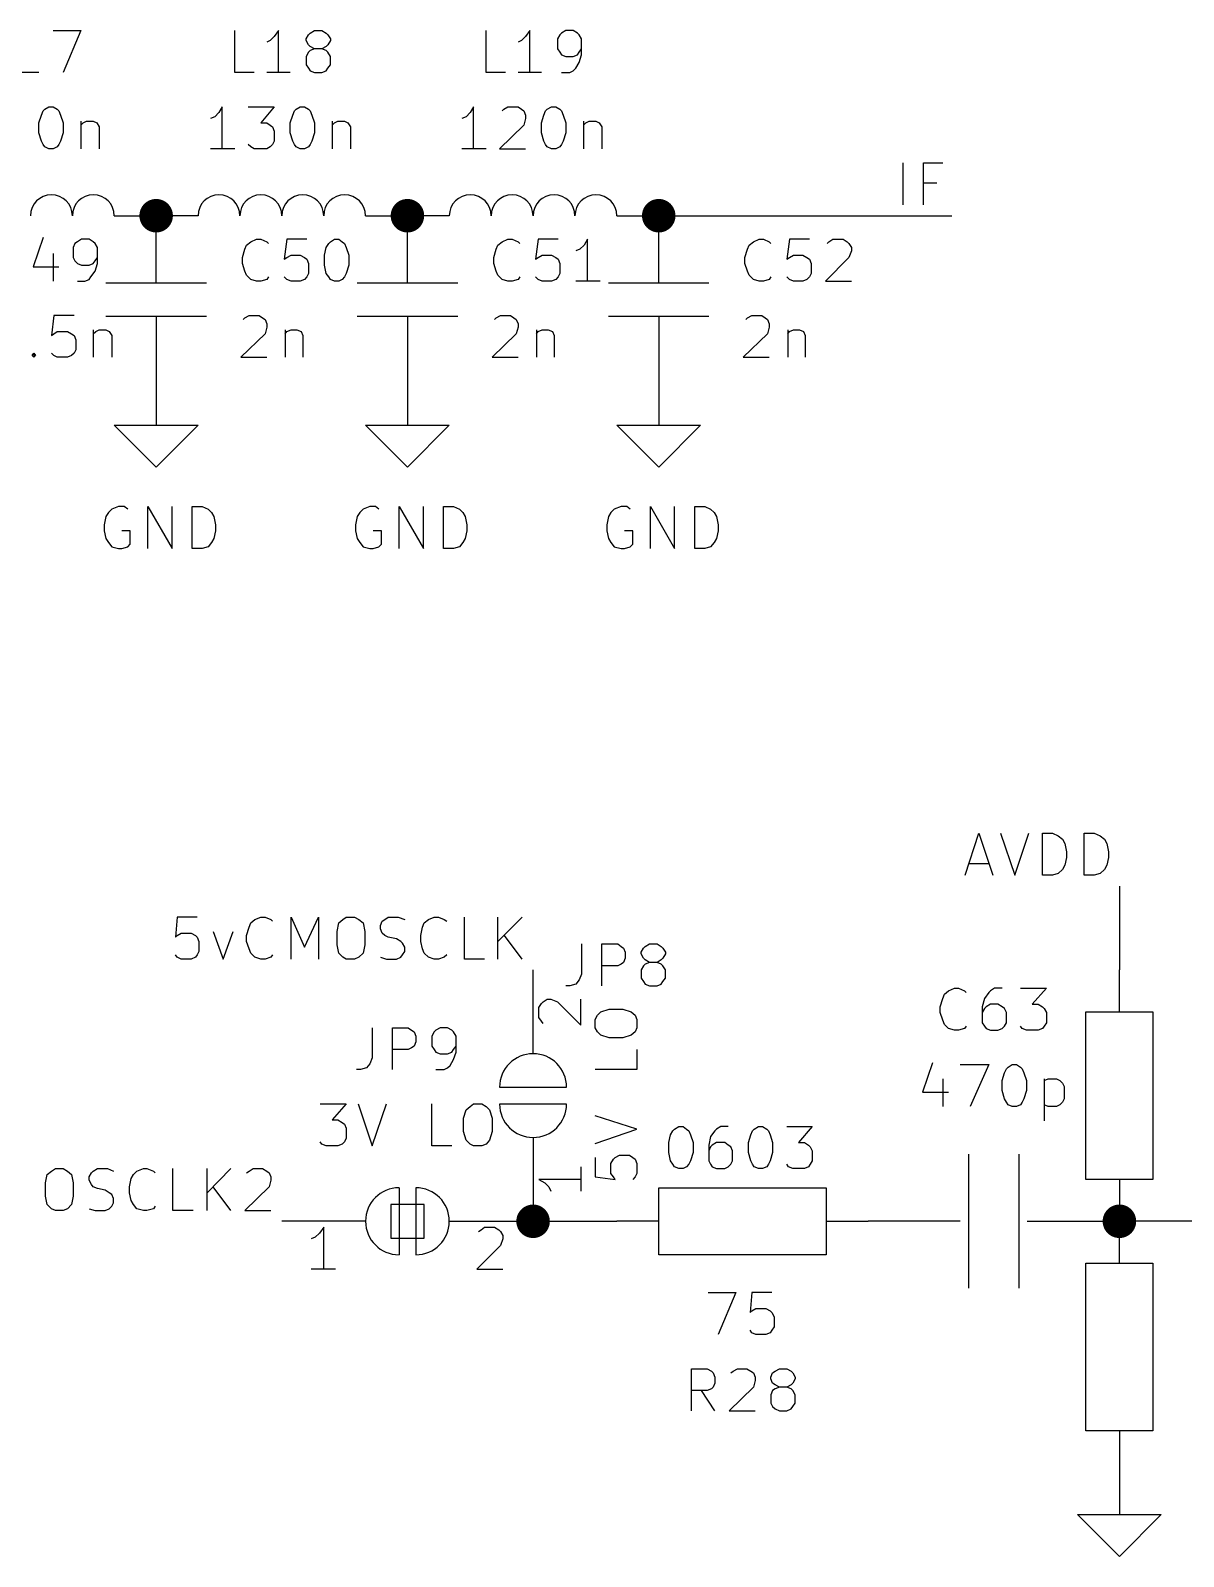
# Model space of a CAD drawing. Extents: x -2.2 to 11.3, y -7.9 to -0.4.
# Drawn here: x 6.35 to 7.726, y -5.95 to -4.129 of the extents above; entities that cross this region are included whole.
import ezdxf

# ---------------------------------------------------------------- set-up
doc = ezdxf.new("R2010")
doc.units = 0
doc.header["$MEASUREMENT"] = 0
for name, color, linetype in [('BLACK', 7, 'CONTINUOUS'), ('BLUE3', 171, 'CONTINUOUS'), ('CYAN2', 4, 'CONTINUOUS'), ('GREEN2', 3, 'CONTINUOUS'), ('RED2', 1, 'CONTINUOUS')]:
    doc.layers.add(name, color=color, linetype=linetype)

msp = doc.modelspace()

# ---------------------------------------------------------------- linework, layer by layer
at = {"layer": 'BLACK', "linetype": 'CONTINUOUS'}
for p, q in [((7.392, -4.337), (7.392, -4.287)), ((7.416, -4.337), (7.416, -4.287)), ((7.416, -4.287), (7.439, -4.287)), ((7.432, -4.311), (7.416, -4.311)), ((7.466, -5.137), (7.482, -5.087)), ((7.482, -5.087), (7.499, -5.137)), ((7.508, -5.087), (7.525, -5.137)), ((7.525, -5.137), (7.542, -5.087)), ((7.558, -5.137), (7.558, -5.087)), ((7.558, -5.087), (7.57, -5.087)), ((7.57, -5.087), (7.577, -5.09)), ((7.577, -5.09), (7.582, -5.094)), ((7.582, -5.094), (7.585, -5.099)), ((7.608, -5.137), (7.608, -5.087)), ((7.608, -5.087), (7.62, -5.087)), ((7.62, -5.087), (7.627, -5.09)), ((7.627, -5.09), (7.632, -5.094)), ((7.632, -5.094), (7.635, -5.099)), ((7.585, -5.099), (7.587, -5.109)), ((7.587, -5.116), (7.585, -5.125)), ((7.587, -5.109), (7.587, -5.116)), ((7.635, -5.099), (7.637, -5.109)), ((7.637, -5.116), (7.635, -5.125)), ((7.637, -5.109), (7.637, -5.116)), ((7.47, -5.123), (7.494, -5.123)), ((7.577, -5.135), (7.57, -5.137)), ((7.582, -5.13), (7.577, -5.135)), ((7.585, -5.125), (7.582, -5.13)), ((7.627, -5.135), (7.62, -5.137)), ((7.632, -5.13), (7.627, -5.135)), ((7.635, -5.125), (7.632, -5.13)), ((7.57, -5.137), (7.558, -5.137)), ((7.62, -5.137), (7.608, -5.137)), ((6.525, -5.187), (6.523, -5.211)), ((6.549, -5.187), (6.525, -5.187)), ((6.618, -5.19), (6.625, -5.187)), ((6.625, -5.187), (6.63, -5.187)), ((6.63, -5.187), (6.637, -5.19)), ((6.661, -5.237), (6.661, -5.187)), ((6.661, -5.187), (6.677, -5.223)), ((6.677, -5.223), (6.694, -5.187)), ((6.694, -5.187), (6.694, -5.237)), ((6.723, -5.19), (6.727, -5.187)), ((6.727, -5.187), (6.737, -5.187)), ((6.737, -5.187), (6.742, -5.19)), ((6.773, -5.19), (6.777, -5.187)), ((6.777, -5.187), (6.789, -5.187)), ((6.789, -5.187), (6.797, -5.19)), ((6.825, -5.19), (6.832, -5.187)), ((6.832, -5.187), (6.837, -5.187)), ((6.837, -5.187), (6.844, -5.19)), ((6.868, -5.237), (6.868, -5.187)), ((6.908, -5.237), (6.908, -5.187)), ((6.937, -5.187), (6.908, -5.216)), ((6.525, -5.209), (6.53, -5.206)), ((6.53, -5.206), (6.542, -5.206)), ((6.542, -5.206), (6.547, -5.209)), ((6.568, -5.204), (6.58, -5.237)), ((6.58, -5.237), (6.592, -5.204)), ((6.608, -5.209), (6.611, -5.199)), ((6.611, -5.199), (6.613, -5.194)), ((6.613, -5.194), (6.618, -5.19)), ((6.637, -5.19), (6.639, -5.192)), ((6.716, -5.204), (6.718, -5.194)), ((6.716, -5.22), (6.716, -5.204)), ((6.718, -5.194), (6.723, -5.19)), ((6.742, -5.19), (6.747, -5.194)), ((6.747, -5.194), (6.749, -5.204)), ((6.749, -5.204), (6.749, -5.22)), ((6.768, -5.197), (6.77, -5.192)), ((6.768, -5.201), (6.768, -5.197)), ((6.77, -5.206), (6.768, -5.201)), ((6.77, -5.192), (6.773, -5.19)), ((6.773, -5.209), (6.77, -5.206)), ((6.816, -5.209), (6.818, -5.199)), ((6.818, -5.199), (6.82, -5.194)), ((6.82, -5.194), (6.825, -5.19)), ((6.844, -5.19), (6.847, -5.192)), ((6.523, -5.211), (6.525, -5.209)), ((6.547, -5.209), (6.549, -5.211)), ((6.549, -5.211), (6.551, -5.216)), ((6.551, -5.216), (6.551, -5.228)), ((6.608, -5.216), (6.608, -5.209)), ((6.611, -5.225), (6.608, -5.216)), ((6.613, -5.23), (6.611, -5.225)), ((6.718, -5.23), (6.716, -5.22)), ((6.749, -5.22), (6.747, -5.23)), ((6.777, -5.211), (6.773, -5.209)), ((6.787, -5.213), (6.777, -5.211)), ((6.792, -5.216), (6.787, -5.213)), ((6.794, -5.218), (6.792, -5.216)), ((6.797, -5.223), (6.794, -5.218)), ((6.797, -5.228), (6.797, -5.223)), ((6.816, -5.216), (6.816, -5.209)), ((6.818, -5.225), (6.816, -5.216)), ((6.82, -5.23), (6.818, -5.225)), ((6.937, -5.237), (6.916, -5.209)), ((6.525, -5.235), (6.523, -5.232)), ((6.53, -5.237), (6.525, -5.235)), ((6.542, -5.237), (6.53, -5.237)), ((6.547, -5.235), (6.542, -5.237)), ((6.549, -5.232), (6.547, -5.235)), ((6.551, -5.228), (6.549, -5.232)), ((6.618, -5.235), (6.613, -5.23)), ((6.625, -5.237), (6.618, -5.235)), ((6.63, -5.237), (6.625, -5.237)), ((6.637, -5.235), (6.63, -5.237)), ((6.639, -5.232), (6.637, -5.235)), ((6.723, -5.235), (6.718, -5.23)), ((6.727, -5.237), (6.723, -5.235)), ((6.737, -5.237), (6.727, -5.237)), ((6.742, -5.235), (6.737, -5.237)), ((6.747, -5.23), (6.742, -5.235)), ((6.768, -5.235), (6.775, -5.237)), ((6.775, -5.237), (6.787, -5.237)), ((6.787, -5.237), (6.792, -5.235)), ((6.792, -5.235), (6.794, -5.232)), ((6.794, -5.232), (6.797, -5.228)), ((6.825, -5.235), (6.82, -5.23)), ((6.832, -5.237), (6.825, -5.235)), ((6.837, -5.237), (6.832, -5.237)), ((6.844, -5.235), (6.837, -5.237)), ((6.847, -5.232), (6.844, -5.235)), ((6.892, -5.237), (6.868, -5.237)), ((6.368, -5.504), (6.37, -5.494)), ((6.37, -5.494), (6.375, -5.49)), ((6.375, -5.49), (6.38, -5.487)), ((6.38, -5.487), (6.389, -5.487)), ((6.389, -5.487), (6.394, -5.49)), ((6.394, -5.49), (6.399, -5.494)), ((6.399, -5.494), (6.401, -5.504)), ((6.42, -5.497), (6.423, -5.492)), ((6.42, -5.501), (6.42, -5.497)), ((6.423, -5.492), (6.425, -5.49)), ((6.425, -5.49), (6.43, -5.487)), ((6.43, -5.487), (6.442, -5.487)), ((6.442, -5.487), (6.449, -5.49)), ((6.468, -5.509), (6.47, -5.499)), ((6.47, -5.499), (6.473, -5.494)), ((6.473, -5.494), (6.477, -5.49)), ((6.477, -5.49), (6.485, -5.487)), ((6.485, -5.487), (6.489, -5.487)), ((6.489, -5.487), (6.497, -5.49)), ((6.497, -5.49), (6.499, -5.492)), ((6.52, -5.537), (6.52, -5.487)), ((6.561, -5.537), (6.561, -5.487)), ((6.589, -5.487), (6.561, -5.516)), ((6.608, -5.492), (6.611, -5.49)), ((6.611, -5.49), (6.616, -5.487)), ((6.616, -5.487), (6.627, -5.487)), ((6.627, -5.487), (6.632, -5.49)), ((6.632, -5.49), (6.635, -5.492)), ((6.635, -5.492), (6.637, -5.497)), ((6.637, -5.497), (6.637, -5.501)), ((6.368, -5.52), (6.368, -5.504)), ((6.401, -5.504), (6.401, -5.52)), ((6.423, -5.506), (6.42, -5.501)), ((6.425, -5.509), (6.423, -5.506)), ((6.43, -5.511), (6.425, -5.509)), ((6.439, -5.513), (6.43, -5.511)), ((6.444, -5.516), (6.439, -5.513)), ((6.447, -5.518), (6.444, -5.516)), ((6.468, -5.516), (6.468, -5.509)), ((6.47, -5.525), (6.468, -5.516)), ((6.589, -5.537), (6.568, -5.509)), ((6.635, -5.509), (6.606, -5.537)), ((6.637, -5.501), (6.635, -5.509)), ((6.37, -5.53), (6.368, -5.52)), ((6.375, -5.535), (6.37, -5.53)), ((6.38, -5.537), (6.375, -5.535)), ((6.394, -5.535), (6.389, -5.537)), ((6.399, -5.53), (6.394, -5.535)), ((6.401, -5.52), (6.399, -5.53)), ((6.42, -5.535), (6.427, -5.537)), ((6.439, -5.537), (6.444, -5.535)), ((6.444, -5.535), (6.447, -5.532)), ((6.449, -5.523), (6.447, -5.518)), ((6.447, -5.532), (6.449, -5.528)), ((6.449, -5.528), (6.449, -5.523)), ((6.473, -5.53), (6.47, -5.525)), ((6.477, -5.535), (6.473, -5.53)), ((6.485, -5.537), (6.477, -5.535)), ((6.497, -5.535), (6.489, -5.537)), ((6.499, -5.532), (6.497, -5.535)), ((6.389, -5.537), (6.38, -5.537)), ((6.427, -5.537), (6.439, -5.537)), ((6.489, -5.537), (6.485, -5.537)), ((6.544, -5.537), (6.52, -5.537)), ((6.606, -5.537), (6.637, -5.537))]:
    msp.add_line(p, q, dxfattribs=at)
at = {"layer": 'BLUE3', "linetype": 'CONTINUOUS'}
for p, q in [((7.114, -5.447), (7.117, -5.442)), ((7.117, -5.442), (7.119, -5.44)), ((7.119, -5.44), (7.124, -5.437)), ((7.124, -5.437), (7.129, -5.437)), ((7.129, -5.437), (7.133, -5.44)), ((7.133, -5.44), (7.136, -5.442)), ((7.136, -5.442), (7.138, -5.447)), ((7.167, -5.442), (7.162, -5.449)), ((7.169, -5.44), (7.167, -5.442)), ((7.174, -5.437), (7.169, -5.44)), ((7.183, -5.437), (7.174, -5.437)), ((7.21, -5.447), (7.212, -5.442)), ((7.212, -5.442), (7.214, -5.44)), ((7.214, -5.44), (7.219, -5.437)), ((7.219, -5.437), (7.224, -5.437)), ((7.224, -5.437), (7.229, -5.44)), ((7.229, -5.44), (7.231, -5.442)), ((7.231, -5.442), (7.233, -5.447)), ((7.253, -5.437), (7.283, -5.437)), ((7.283, -5.437), (7.267, -5.456)), ((7.112, -5.456), (7.114, -5.447)), ((7.112, -5.468), (7.112, -5.456)), ((7.138, -5.447), (7.141, -5.456)), ((7.141, -5.456), (7.141, -5.468)), ((7.162, -5.449), (7.16, -5.459)), ((7.16, -5.459), (7.16, -5.478)), ((7.162, -5.461), (7.16, -5.466)), ((7.164, -5.459), (7.162, -5.461)), ((7.169, -5.456), (7.164, -5.459)), ((7.179, -5.456), (7.169, -5.456)), ((7.183, -5.459), (7.179, -5.456)), ((7.186, -5.461), (7.183, -5.459)), ((7.188, -5.466), (7.186, -5.461)), ((7.207, -5.456), (7.21, -5.447)), ((7.207, -5.468), (7.207, -5.456)), ((7.233, -5.447), (7.236, -5.456)), ((7.236, -5.456), (7.236, -5.468)), ((7.267, -5.456), (7.274, -5.456)), ((7.274, -5.456), (7.279, -5.459)), ((7.279, -5.459), (7.281, -5.461)), ((7.281, -5.461), (7.283, -5.466)), ((7.114, -5.478), (7.112, -5.468)), ((7.117, -5.482), (7.114, -5.478)), ((7.138, -5.478), (7.136, -5.482)), ((7.141, -5.468), (7.138, -5.478)), ((7.16, -5.478), (7.162, -5.482)), ((7.186, -5.482), (7.188, -5.478)), ((7.188, -5.478), (7.188, -5.466)), ((7.21, -5.478), (7.207, -5.468)), ((7.212, -5.482), (7.21, -5.478)), ((7.233, -5.478), (7.231, -5.482)), ((7.236, -5.468), (7.233, -5.478)), ((7.283, -5.478), (7.281, -5.482)), ((7.283, -5.466), (7.283, -5.478)), ((7.119, -5.485), (7.117, -5.482)), ((7.124, -5.487), (7.119, -5.485)), ((7.129, -5.487), (7.124, -5.487)), ((7.133, -5.485), (7.129, -5.487)), ((7.136, -5.482), (7.133, -5.485)), ((7.162, -5.482), (7.164, -5.485)), ((7.164, -5.485), (7.169, -5.487)), ((7.169, -5.487), (7.179, -5.487)), ((7.179, -5.487), (7.183, -5.485)), ((7.183, -5.485), (7.186, -5.482)), ((7.214, -5.485), (7.212, -5.482)), ((7.219, -5.487), (7.214, -5.485)), ((7.224, -5.487), (7.219, -5.487)), ((7.229, -5.485), (7.224, -5.487)), ((7.231, -5.482), (7.229, -5.485)), ((7.255, -5.485), (7.253, -5.482)), ((7.26, -5.487), (7.255, -5.485)), ((7.274, -5.487), (7.26, -5.487)), ((7.279, -5.485), (7.274, -5.487)), ((7.281, -5.482), (7.279, -5.485))]:
    msp.add_line(p, q, dxfattribs=at)
at = {"layer": 'CYAN2', "linetype": 'CONTINUOUS'}
for p, q in [((6.377, -4.129), (6.41, -4.129)), ((6.41, -4.129), (6.389, -4.179)), ((6.594, -4.179), (6.594, -4.129)), ((6.646, -4.129), (6.641, -4.136)), ((6.646, -4.179), (6.646, -4.129)), ((6.682, -4.134), (6.684, -4.132)), ((6.684, -4.132), (6.689, -4.129)), ((6.689, -4.129), (6.698, -4.129)), ((6.698, -4.129), (6.703, -4.132)), ((6.703, -4.132), (6.705, -4.134)), ((6.894, -4.179), (6.894, -4.129)), ((6.946, -4.129), (6.941, -4.136)), ((6.946, -4.179), (6.946, -4.129)), ((6.984, -4.132), (6.982, -4.134)), ((6.989, -4.129), (6.984, -4.132)), ((6.998, -4.129), (6.989, -4.129)), ((7.003, -4.132), (6.998, -4.129)), ((7.005, -4.134), (7.003, -4.132)), ((6.636, -4.141), (6.632, -4.143)), ((6.641, -4.136), (6.636, -4.141)), ((6.679, -4.139), (6.682, -4.134)), ((6.679, -4.141), (6.679, -4.139)), ((6.682, -4.146), (6.679, -4.141)), ((6.684, -4.148), (6.682, -4.146)), ((6.689, -4.151), (6.684, -4.148)), ((6.689, -4.151), (6.684, -4.153)), ((6.698, -4.151), (6.689, -4.151)), ((6.703, -4.148), (6.698, -4.151)), ((6.703, -4.153), (6.698, -4.151)), ((6.705, -4.146), (6.703, -4.148)), ((6.705, -4.134), (6.708, -4.139)), ((6.708, -4.141), (6.705, -4.146)), ((6.708, -4.139), (6.708, -4.141)), ((6.936, -4.141), (6.932, -4.143)), ((6.941, -4.136), (6.936, -4.141)), ((6.982, -4.134), (6.979, -4.139)), ((6.979, -4.139), (6.979, -4.151)), ((6.979, -4.151), (6.982, -4.155)), ((7.008, -4.139), (7.005, -4.134)), ((7.005, -4.155), (7.008, -4.151)), ((7.008, -4.158), (7.008, -4.139)), ((6.682, -4.155), (6.679, -4.16)), ((6.679, -4.16), (6.679, -4.17)), ((6.679, -4.17), (6.682, -4.174)), ((6.684, -4.153), (6.682, -4.155)), ((6.705, -4.155), (6.703, -4.153)), ((6.708, -4.16), (6.705, -4.155)), ((6.705, -4.174), (6.708, -4.17)), ((6.708, -4.17), (6.708, -4.16)), ((6.982, -4.155), (6.984, -4.158)), ((6.984, -4.158), (6.989, -4.16)), ((6.989, -4.16), (6.998, -4.16)), ((6.998, -4.16), (7.003, -4.158)), ((7.001, -4.174), (7.005, -4.167)), ((7.003, -4.158), (7.005, -4.155)), ((7.005, -4.167), (7.008, -4.158)), ((6.36, -4.179), (6.332, -4.179)), ((6.617, -4.179), (6.594, -4.179)), ((6.66, -4.179), (6.632, -4.179)), ((6.682, -4.174), (6.684, -4.177)), ((6.684, -4.177), (6.689, -4.179)), ((6.689, -4.179), (6.698, -4.179)), ((6.698, -4.179), (6.703, -4.177)), ((6.703, -4.177), (6.705, -4.174)), ((6.917, -4.179), (6.894, -4.179)), ((6.96, -4.179), (6.932, -4.179)), ((6.984, -4.179), (6.994, -4.179)), ((6.994, -4.179), (6.998, -4.177)), ((6.998, -4.177), (7.001, -4.174)), ((6.365, -4.225), (6.367, -4.223)), ((6.367, -4.223), (6.372, -4.22)), ((6.372, -4.22), (6.377, -4.22)), ((6.377, -4.22), (6.382, -4.223)), ((6.382, -4.223), (6.384, -4.225)), ((6.579, -4.22), (6.575, -4.227)), ((6.579, -4.27), (6.579, -4.22)), ((6.61, -4.22), (6.641, -4.22)), ((6.641, -4.22), (6.625, -4.239)), ((6.665, -4.225), (6.667, -4.223)), ((6.667, -4.223), (6.672, -4.22)), ((6.672, -4.22), (6.677, -4.22)), ((6.677, -4.22), (6.682, -4.223)), ((6.682, -4.223), (6.684, -4.225)), ((6.879, -4.22), (6.875, -4.227)), ((6.879, -4.27), (6.879, -4.22)), ((6.913, -4.225), (6.915, -4.223)), ((6.915, -4.223), (6.92, -4.22)), ((6.92, -4.22), (6.932, -4.22)), ((6.932, -4.22), (6.936, -4.223)), ((6.936, -4.223), (6.939, -4.225)), ((6.965, -4.225), (6.967, -4.223)), ((6.967, -4.223), (6.972, -4.22)), ((6.972, -4.22), (6.977, -4.22)), ((6.977, -4.22), (6.982, -4.223)), ((6.982, -4.223), (6.984, -4.225)), ((6.36, -4.239), (6.363, -4.23)), ((6.36, -4.251), (6.36, -4.239)), ((6.363, -4.23), (6.365, -4.225)), ((6.384, -4.225), (6.386, -4.23)), ((6.386, -4.23), (6.389, -4.239)), ((6.389, -4.239), (6.389, -4.251)), ((6.41, -4.237), (6.41, -4.27)), ((6.41, -4.242), (6.413, -4.239)), ((6.413, -4.239), (6.417, -4.237)), ((6.417, -4.237), (6.425, -4.237)), ((6.425, -4.237), (6.429, -4.239)), ((6.429, -4.239), (6.432, -4.244)), ((6.57, -4.232), (6.565, -4.234)), ((6.575, -4.227), (6.57, -4.232)), ((6.625, -4.239), (6.632, -4.239)), ((6.632, -4.239), (6.636, -4.242)), ((6.636, -4.242), (6.639, -4.244)), ((6.66, -4.239), (6.663, -4.23)), ((6.66, -4.251), (6.66, -4.239)), ((6.663, -4.23), (6.665, -4.225)), ((6.684, -4.225), (6.686, -4.23)), ((6.686, -4.23), (6.689, -4.239)), ((6.689, -4.239), (6.689, -4.251)), ((6.71, -4.237), (6.71, -4.27)), ((6.71, -4.242), (6.713, -4.239)), ((6.713, -4.239), (6.717, -4.237)), ((6.717, -4.237), (6.725, -4.237)), ((6.725, -4.237), (6.729, -4.239)), ((6.729, -4.239), (6.732, -4.244)), ((6.87, -4.232), (6.865, -4.234)), ((6.875, -4.227), (6.87, -4.232)), ((6.939, -4.242), (6.91, -4.27)), ((6.939, -4.225), (6.941, -4.23)), ((6.941, -4.234), (6.939, -4.242)), ((6.941, -4.23), (6.941, -4.234)), ((6.96, -4.239), (6.963, -4.23)), ((6.96, -4.251), (6.96, -4.239)), ((6.963, -4.23), (6.965, -4.225)), ((6.984, -4.225), (6.986, -4.23)), ((6.986, -4.23), (6.989, -4.239)), ((6.989, -4.239), (6.989, -4.251)), ((7.01, -4.237), (7.01, -4.27)), ((7.01, -4.242), (7.013, -4.239)), ((7.013, -4.239), (7.017, -4.237)), ((7.017, -4.237), (7.025, -4.237)), ((7.025, -4.237), (7.029, -4.239)), ((7.029, -4.239), (7.032, -4.244)), ((6.363, -4.261), (6.36, -4.251)), ((6.365, -4.265), (6.363, -4.261)), ((6.386, -4.261), (6.384, -4.265)), ((6.389, -4.251), (6.386, -4.261)), ((6.432, -4.244), (6.432, -4.27)), ((6.639, -4.244), (6.641, -4.249)), ((6.641, -4.261), (6.639, -4.265)), ((6.641, -4.249), (6.641, -4.261)), ((6.663, -4.261), (6.66, -4.251)), ((6.665, -4.265), (6.663, -4.261)), ((6.686, -4.261), (6.684, -4.265)), ((6.689, -4.251), (6.686, -4.261)), ((6.732, -4.244), (6.732, -4.27)), ((6.963, -4.261), (6.96, -4.251)), ((6.965, -4.265), (6.963, -4.261)), ((6.986, -4.261), (6.984, -4.265)), ((6.989, -4.251), (6.986, -4.261)), ((7.032, -4.244), (7.032, -4.27)), ((6.367, -4.268), (6.365, -4.265)), ((6.372, -4.27), (6.367, -4.268)), ((6.377, -4.27), (6.372, -4.27)), ((6.382, -4.268), (6.377, -4.27)), ((6.384, -4.265), (6.382, -4.268)), ((6.594, -4.27), (6.565, -4.27)), ((6.613, -4.268), (6.61, -4.265)), ((6.617, -4.27), (6.613, -4.268)), ((6.632, -4.27), (6.617, -4.27)), ((6.636, -4.268), (6.632, -4.27)), ((6.639, -4.265), (6.636, -4.268)), ((6.667, -4.268), (6.665, -4.265)), ((6.672, -4.27), (6.667, -4.268)), ((6.677, -4.27), (6.672, -4.27)), ((6.682, -4.268), (6.677, -4.27)), ((6.684, -4.265), (6.682, -4.268)), ((6.894, -4.27), (6.865, -4.27)), ((6.91, -4.27), (6.941, -4.27)), ((6.967, -4.268), (6.965, -4.265)), ((6.972, -4.27), (6.967, -4.268)), ((6.977, -4.27), (6.972, -4.27)), ((6.982, -4.268), (6.977, -4.27)), ((6.984, -4.265), (6.982, -4.268)), ((6.365, -4.376), (6.353, -4.411)), ((6.403, -4.383), (6.401, -4.388)), ((6.401, -4.388), (6.401, -4.4)), ((6.406, -4.381), (6.403, -4.383)), ((6.411, -4.378), (6.406, -4.381)), ((6.42, -4.378), (6.411, -4.378)), ((6.425, -4.381), (6.42, -4.378)), ((6.427, -4.383), (6.425, -4.381)), ((6.43, -4.388), (6.427, -4.383)), ((6.43, -4.407), (6.43, -4.388)), ((6.606, -4.39), (6.608, -4.385)), ((6.608, -4.385), (6.613, -4.381)), ((6.613, -4.381), (6.62, -4.378)), ((6.62, -4.378), (6.625, -4.378)), ((6.625, -4.378), (6.632, -4.381)), ((6.632, -4.381), (6.634, -4.383)), ((6.656, -4.378), (6.653, -4.402)), ((6.68, -4.378), (6.656, -4.378)), ((6.701, -4.397), (6.703, -4.388)), ((6.703, -4.388), (6.706, -4.383)), ((6.706, -4.383), (6.708, -4.381)), ((6.708, -4.381), (6.713, -4.378)), ((6.713, -4.378), (6.718, -4.378)), ((6.718, -4.378), (6.722, -4.381)), ((6.722, -4.381), (6.725, -4.383)), ((6.725, -4.383), (6.727, -4.388)), ((6.727, -4.388), (6.73, -4.397)), ((6.906, -4.39), (6.908, -4.385)), ((6.908, -4.385), (6.913, -4.381)), ((6.913, -4.381), (6.92, -4.378)), ((6.92, -4.378), (6.925, -4.378)), ((6.925, -4.378), (6.932, -4.381)), ((6.932, -4.381), (6.934, -4.383)), ((6.956, -4.378), (6.953, -4.402)), ((6.98, -4.378), (6.956, -4.378)), ((7.011, -4.385), (7.006, -4.39)), ((7.015, -4.378), (7.011, -4.385)), ((7.015, -4.428), (7.015, -4.378)), ((7.206, -4.39), (7.208, -4.385)), ((7.208, -4.385), (7.213, -4.381)), ((7.213, -4.381), (7.22, -4.378)), ((7.22, -4.378), (7.225, -4.378)), ((7.225, -4.378), (7.232, -4.381)), ((7.232, -4.381), (7.234, -4.383)), ((7.256, -4.378), (7.253, -4.402)), ((7.28, -4.378), (7.256, -4.378)), ((7.301, -4.383), (7.303, -4.381)), ((7.303, -4.381), (7.308, -4.378)), ((7.308, -4.378), (7.32, -4.378)), ((7.32, -4.378), (7.325, -4.381)), ((7.325, -4.381), (7.327, -4.383)), ((7.327, -4.383), (7.33, -4.388)), ((7.33, -4.388), (7.33, -4.392)), ((6.377, -4.395), (6.377, -4.428)), ((6.401, -4.4), (6.403, -4.404)), ((6.403, -4.404), (6.406, -4.407)), ((6.425, -4.407), (6.427, -4.404)), ((6.427, -4.404), (6.43, -4.4)), ((6.603, -4.4), (6.606, -4.39)), ((6.603, -4.407), (6.603, -4.4)), ((6.653, -4.402), (6.656, -4.4)), ((6.656, -4.4), (6.661, -4.397)), ((6.661, -4.397), (6.672, -4.397)), ((6.672, -4.397), (6.677, -4.4)), ((6.677, -4.4), (6.68, -4.402)), ((6.68, -4.402), (6.682, -4.407)), ((6.701, -4.409), (6.701, -4.397)), ((6.73, -4.397), (6.73, -4.409)), ((6.903, -4.4), (6.906, -4.39)), ((6.903, -4.407), (6.903, -4.4)), ((6.953, -4.402), (6.956, -4.4)), ((6.956, -4.4), (6.961, -4.397)), ((6.961, -4.397), (6.972, -4.397)), ((6.972, -4.397), (6.977, -4.4)), ((6.977, -4.4), (6.98, -4.402)), ((6.98, -4.402), (6.982, -4.407)), ((7.006, -4.39), (7.001, -4.392)), ((7.203, -4.4), (7.206, -4.39)), ((7.203, -4.407), (7.203, -4.4)), ((7.253, -4.402), (7.256, -4.4)), ((7.256, -4.4), (7.261, -4.397)), ((7.261, -4.397), (7.272, -4.397)), ((7.272, -4.397), (7.277, -4.4)), ((7.277, -4.4), (7.28, -4.402)), ((7.28, -4.402), (7.282, -4.407)), ((7.327, -4.4), (7.299, -4.428)), ((7.33, -4.392), (7.327, -4.4)), ((6.353, -4.411), (6.384, -4.411)), ((6.406, -4.407), (6.411, -4.409)), ((6.411, -4.409), (6.42, -4.409)), ((6.42, -4.409), (6.425, -4.407)), ((6.42, -4.426), (6.422, -4.423)), ((6.422, -4.423), (6.427, -4.416)), ((6.427, -4.416), (6.43, -4.407)), ((6.606, -4.416), (6.603, -4.407)), ((6.608, -4.421), (6.606, -4.416)), ((6.613, -4.426), (6.608, -4.421)), ((6.634, -4.423), (6.632, -4.426)), ((6.656, -4.426), (6.653, -4.423)), ((6.68, -4.423), (6.677, -4.426)), ((6.682, -4.419), (6.68, -4.423)), ((6.682, -4.407), (6.682, -4.419)), ((6.703, -4.419), (6.701, -4.409)), ((6.706, -4.423), (6.703, -4.419)), ((6.708, -4.426), (6.706, -4.423)), ((6.725, -4.423), (6.722, -4.426)), ((6.727, -4.419), (6.725, -4.423)), ((6.73, -4.409), (6.727, -4.419)), ((6.906, -4.416), (6.903, -4.407)), ((6.908, -4.421), (6.906, -4.416)), ((6.913, -4.426), (6.908, -4.421)), ((6.934, -4.423), (6.932, -4.426)), ((6.956, -4.426), (6.953, -4.423)), ((6.98, -4.423), (6.977, -4.426)), ((6.982, -4.419), (6.98, -4.423)), ((6.982, -4.407), (6.982, -4.419)), ((7.206, -4.416), (7.203, -4.407)), ((7.208, -4.421), (7.206, -4.416)), ((7.213, -4.426), (7.208, -4.421)), ((7.234, -4.423), (7.232, -4.426)), ((7.256, -4.426), (7.253, -4.423)), ((7.28, -4.423), (7.277, -4.426)), ((7.282, -4.419), (7.28, -4.423)), ((7.282, -4.407), (7.282, -4.419)), ((6.406, -4.428), (6.415, -4.428)), ((6.415, -4.428), (6.42, -4.426)), ((6.62, -4.428), (6.613, -4.426)), ((6.625, -4.428), (6.62, -4.428)), ((6.632, -4.426), (6.625, -4.428)), ((6.661, -4.428), (6.656, -4.426)), ((6.672, -4.428), (6.661, -4.428)), ((6.677, -4.426), (6.672, -4.428)), ((6.713, -4.428), (6.708, -4.426)), ((6.718, -4.428), (6.713, -4.428)), ((6.722, -4.426), (6.718, -4.428)), ((6.92, -4.428), (6.913, -4.426)), ((6.925, -4.428), (6.92, -4.428)), ((6.932, -4.426), (6.925, -4.428)), ((6.961, -4.428), (6.956, -4.426)), ((6.972, -4.428), (6.961, -4.428)), ((6.977, -4.426), (6.972, -4.428)), ((7.03, -4.428), (7.001, -4.428)), ((7.22, -4.428), (7.213, -4.426)), ((7.225, -4.428), (7.22, -4.428)), ((7.232, -4.426), (7.225, -4.428)), ((7.261, -4.428), (7.256, -4.426)), ((7.272, -4.428), (7.261, -4.428)), ((7.277, -4.426), (7.272, -4.428)), ((7.299, -4.428), (7.33, -4.428)), ((6.378, -4.469), (6.375, -4.493)), ((6.402, -4.469), (6.378, -4.469)), ((6.604, -4.474), (6.606, -4.472)), ((6.606, -4.472), (6.611, -4.469)), ((6.611, -4.469), (6.623, -4.469)), ((6.623, -4.469), (6.627, -4.472)), ((6.627, -4.472), (6.63, -4.474)), ((6.63, -4.474), (6.632, -4.479)), ((6.632, -4.479), (6.632, -4.483)), ((6.904, -4.474), (6.906, -4.472)), ((6.906, -4.472), (6.911, -4.469)), ((6.911, -4.469), (6.923, -4.469)), ((6.923, -4.469), (6.927, -4.472)), ((6.927, -4.472), (6.93, -4.474)), ((6.93, -4.474), (6.932, -4.479)), ((6.932, -4.479), (6.932, -4.483)), ((7.204, -4.474), (7.206, -4.472)), ((7.206, -4.472), (7.211, -4.469)), ((7.211, -4.469), (7.223, -4.469)), ((7.223, -4.469), (7.227, -4.472)), ((7.227, -4.472), (7.23, -4.474)), ((7.23, -4.474), (7.232, -4.479)), ((7.232, -4.479), (7.232, -4.483)), ((6.375, -4.493), (6.378, -4.491)), ((6.378, -4.491), (6.382, -4.488)), ((6.382, -4.488), (6.394, -4.488)), ((6.394, -4.488), (6.399, -4.491)), ((6.399, -4.491), (6.402, -4.493)), ((6.402, -4.493), (6.404, -4.498)), ((6.425, -4.486), (6.425, -4.519)), ((6.425, -4.491), (6.428, -4.488)), ((6.428, -4.488), (6.432, -4.486)), ((6.432, -4.486), (6.44, -4.486)), ((6.44, -4.486), (6.444, -4.488)), ((6.444, -4.488), (6.447, -4.493)), ((6.447, -4.493), (6.447, -4.519)), ((6.63, -4.491), (6.601, -4.519)), ((6.632, -4.483), (6.63, -4.491)), ((6.654, -4.486), (6.654, -4.519)), ((6.654, -4.491), (6.656, -4.488)), ((6.656, -4.488), (6.661, -4.486)), ((6.661, -4.486), (6.668, -4.486)), ((6.668, -4.486), (6.673, -4.488)), ((6.673, -4.488), (6.675, -4.493)), ((6.675, -4.493), (6.675, -4.519)), ((6.93, -4.491), (6.901, -4.519)), ((6.932, -4.483), (6.93, -4.491)), ((6.954, -4.486), (6.954, -4.519)), ((6.954, -4.491), (6.956, -4.488)), ((6.956, -4.488), (6.961, -4.486)), ((6.961, -4.486), (6.968, -4.486)), ((6.968, -4.486), (6.973, -4.488)), ((6.973, -4.488), (6.975, -4.493)), ((6.975, -4.493), (6.975, -4.519)), ((7.23, -4.491), (7.201, -4.519)), ((7.232, -4.483), (7.23, -4.491)), ((7.254, -4.486), (7.254, -4.519)), ((7.254, -4.491), (7.256, -4.488)), ((7.256, -4.488), (7.261, -4.486)), ((7.261, -4.486), (7.268, -4.486)), ((7.268, -4.486), (7.273, -4.488)), ((7.273, -4.488), (7.275, -4.493)), ((7.275, -4.493), (7.275, -4.519)), ((6.352, -4.517), (6.354, -4.514)), ((6.354, -4.514), (6.356, -4.517)), ((6.354, -4.514), (6.354, -4.519)), ((6.378, -4.517), (6.375, -4.514)), ((6.402, -4.514), (6.399, -4.517)), ((6.404, -4.51), (6.402, -4.514)), ((6.404, -4.498), (6.404, -4.51)), ((6.354, -4.519), (6.352, -4.517)), ((6.356, -4.517), (6.354, -4.519)), ((6.382, -4.519), (6.378, -4.517)), ((6.394, -4.519), (6.382, -4.519)), ((6.399, -4.517), (6.394, -4.519)), ((6.601, -4.519), (6.632, -4.519)), ((6.901, -4.519), (6.932, -4.519)), ((7.201, -4.519), (7.232, -4.519)), ((6.455, -4.697), (6.447, -4.7)), ((6.462, -4.697), (6.455, -4.697)), ((6.466, -4.7), (6.462, -4.697)), ((6.49, -4.747), (6.49, -4.697)), ((6.49, -4.697), (6.519, -4.747)), ((6.519, -4.747), (6.519, -4.697)), ((6.543, -4.747), (6.543, -4.697)), ((6.543, -4.697), (6.555, -4.697)), ((6.555, -4.697), (6.562, -4.7)), ((6.755, -4.697), (6.747, -4.7)), ((6.762, -4.697), (6.755, -4.697)), ((6.766, -4.7), (6.762, -4.697)), ((6.79, -4.747), (6.79, -4.697)), ((6.79, -4.697), (6.819, -4.747)), ((6.819, -4.747), (6.819, -4.697)), ((6.843, -4.747), (6.843, -4.697)), ((6.843, -4.697), (6.855, -4.697)), ((6.855, -4.697), (6.862, -4.7)), ((7.055, -4.697), (7.047, -4.7)), ((7.062, -4.697), (7.055, -4.697)), ((7.066, -4.7), (7.062, -4.697)), ((7.09, -4.747), (7.09, -4.697)), ((7.09, -4.697), (7.119, -4.747)), ((7.119, -4.747), (7.119, -4.697)), ((7.143, -4.747), (7.143, -4.697)), ((7.143, -4.697), (7.155, -4.697)), ((7.155, -4.697), (7.162, -4.7)), ((6.44, -4.709), (6.438, -4.719)), ((6.443, -4.704), (6.44, -4.709)), ((6.447, -4.7), (6.443, -4.704)), ((6.562, -4.7), (6.566, -4.704)), ((6.566, -4.704), (6.569, -4.709)), ((6.569, -4.709), (6.571, -4.719)), ((6.74, -4.709), (6.738, -4.719)), ((6.743, -4.704), (6.74, -4.709)), ((6.747, -4.7), (6.743, -4.704)), ((6.862, -4.7), (6.866, -4.704)), ((6.866, -4.704), (6.869, -4.709)), ((6.869, -4.709), (6.871, -4.719)), ((7.04, -4.709), (7.038, -4.719)), ((7.043, -4.704), (7.04, -4.709)), ((7.047, -4.7), (7.043, -4.704)), ((7.162, -4.7), (7.166, -4.704)), ((7.166, -4.704), (7.169, -4.709)), ((7.169, -4.709), (7.171, -4.719)), ((6.438, -4.719), (6.438, -4.726)), ((6.438, -4.726), (6.44, -4.735)), ((6.469, -4.726), (6.459, -4.726)), ((6.469, -4.742), (6.469, -4.726)), ((6.571, -4.726), (6.569, -4.735)), ((6.571, -4.719), (6.571, -4.726)), ((6.738, -4.719), (6.738, -4.726)), ((6.738, -4.726), (6.74, -4.735)), ((6.769, -4.726), (6.759, -4.726)), ((6.769, -4.742), (6.769, -4.726)), ((6.871, -4.726), (6.869, -4.735)), ((6.871, -4.719), (6.871, -4.726)), ((7.038, -4.719), (7.038, -4.726)), ((7.038, -4.726), (7.04, -4.735)), ((7.069, -4.726), (7.059, -4.726)), ((7.069, -4.742), (7.069, -4.726)), ((7.171, -4.726), (7.169, -4.735)), ((7.171, -4.719), (7.171, -4.726)), ((6.44, -4.735), (6.443, -4.74)), ((6.443, -4.74), (6.447, -4.745)), ((6.447, -4.745), (6.455, -4.747)), ((6.455, -4.747), (6.459, -4.747)), ((6.459, -4.747), (6.466, -4.745)), ((6.466, -4.745), (6.469, -4.742)), ((6.555, -4.747), (6.543, -4.747)), ((6.562, -4.745), (6.555, -4.747)), ((6.566, -4.74), (6.562, -4.745)), ((6.569, -4.735), (6.566, -4.74)), ((6.74, -4.735), (6.743, -4.74)), ((6.743, -4.74), (6.747, -4.745)), ((6.747, -4.745), (6.755, -4.747)), ((6.755, -4.747), (6.759, -4.747)), ((6.759, -4.747), (6.766, -4.745)), ((6.766, -4.745), (6.769, -4.742)), ((6.855, -4.747), (6.843, -4.747)), ((6.862, -4.745), (6.855, -4.747)), ((6.866, -4.74), (6.862, -4.745)), ((6.869, -4.735), (6.866, -4.74)), ((7.04, -4.735), (7.043, -4.74)), ((7.043, -4.74), (7.047, -4.745)), ((7.047, -4.745), (7.055, -4.747)), ((7.055, -4.747), (7.059, -4.747)), ((7.059, -4.747), (7.066, -4.745)), ((7.066, -4.745), (7.069, -4.742)), ((7.155, -4.747), (7.143, -4.747)), ((7.162, -4.745), (7.155, -4.747)), ((7.166, -4.74), (7.162, -4.745)), ((7.169, -4.735), (7.166, -4.74)), ((7.008, -5.219), (7.008, -5.255)), ((7.032, -5.269), (7.032, -5.219)), ((7.032, -5.219), (7.051, -5.219)), ((7.051, -5.219), (7.055, -5.222)), ((7.055, -5.222), (7.058, -5.224)), ((7.058, -5.224), (7.06, -5.229)), ((7.079, -5.229), (7.082, -5.224)), ((7.082, -5.224), (7.084, -5.222)), ((7.084, -5.222), (7.089, -5.219)), ((7.089, -5.219), (7.098, -5.219)), ((7.098, -5.219), (7.103, -5.222)), ((7.103, -5.222), (7.105, -5.224)), ((7.105, -5.224), (7.108, -5.229)), ((7.055, -5.243), (7.051, -5.245)), ((7.058, -5.241), (7.055, -5.243)), ((7.06, -5.236), (7.058, -5.241)), ((7.06, -5.229), (7.06, -5.236)), ((7.079, -5.231), (7.079, -5.229)), ((7.082, -5.236), (7.079, -5.231)), ((7.084, -5.238), (7.082, -5.236)), ((7.084, -5.243), (7.082, -5.245)), ((7.089, -5.241), (7.084, -5.238)), ((7.089, -5.241), (7.084, -5.243)), ((7.098, -5.241), (7.089, -5.241)), ((7.103, -5.238), (7.098, -5.241)), ((7.103, -5.243), (7.098, -5.241)), ((7.105, -5.236), (7.103, -5.238)), ((7.105, -5.245), (7.103, -5.243)), ((7.108, -5.231), (7.105, -5.236)), ((7.108, -5.229), (7.108, -5.231)), ((7.005, -5.262), (7.001, -5.267)), ((7.008, -5.255), (7.005, -5.262)), ((7.051, -5.245), (7.032, -5.245)), ((7.082, -5.245), (7.079, -5.25)), ((7.079, -5.25), (7.079, -5.26)), ((7.079, -5.26), (7.082, -5.264)), ((7.108, -5.25), (7.105, -5.245)), ((7.105, -5.264), (7.108, -5.26)), ((7.108, -5.26), (7.108, -5.25)), ((6.994, -5.269), (6.989, -5.269)), ((7.001, -5.267), (6.994, -5.269)), ((7.082, -5.264), (7.084, -5.267)), ((7.084, -5.267), (7.089, -5.269)), ((7.089, -5.269), (7.098, -5.269)), ((7.098, -5.269), (7.103, -5.267)), ((7.103, -5.267), (7.105, -5.264)), ((7.439, -5.284), (7.441, -5.279)), ((7.441, -5.279), (7.446, -5.275)), ((7.446, -5.275), (7.453, -5.272)), ((7.453, -5.272), (7.458, -5.272)), ((7.458, -5.272), (7.465, -5.275)), ((7.465, -5.275), (7.467, -5.277)), ((7.494, -5.277), (7.489, -5.284)), ((7.496, -5.275), (7.494, -5.277)), ((7.501, -5.272), (7.496, -5.275)), ((7.51, -5.272), (7.501, -5.272)), ((7.532, -5.272), (7.563, -5.272)), ((7.563, -5.272), (7.546, -5.291)), ((7.031, -5.3), (7.041, -5.297)), ((7.041, -5.297), (7.057, -5.297)), ((7.057, -5.297), (7.067, -5.3)), ((7.436, -5.294), (7.439, -5.284)), ((7.436, -5.301), (7.436, -5.294)), ((7.489, -5.284), (7.486, -5.294)), ((7.486, -5.294), (7.486, -5.313)), ((7.489, -5.296), (7.486, -5.301)), ((7.491, -5.294), (7.489, -5.296)), ((7.496, -5.291), (7.491, -5.294)), ((7.505, -5.291), (7.496, -5.291)), ((7.51, -5.294), (7.505, -5.291)), ((7.513, -5.296), (7.51, -5.294)), ((7.515, -5.301), (7.513, -5.296)), ((7.546, -5.291), (7.553, -5.291)), ((7.553, -5.291), (7.558, -5.294)), ((7.558, -5.294), (7.56, -5.296)), ((7.56, -5.296), (7.563, -5.301)), ((7.024, -5.309), (7.027, -5.304)), ((7.024, -5.319), (7.024, -5.309)), ((7.027, -5.304), (7.031, -5.3)), ((7.067, -5.3), (7.072, -5.304)), ((7.072, -5.304), (7.074, -5.309)), ((7.074, -5.309), (7.074, -5.319)), ((7.439, -5.31), (7.436, -5.301)), ((7.441, -5.315), (7.439, -5.31)), ((7.446, -5.32), (7.441, -5.315)), ((7.467, -5.317), (7.465, -5.32)), ((7.486, -5.313), (7.489, -5.317)), ((7.489, -5.317), (7.491, -5.32)), ((7.51, -5.32), (7.513, -5.317)), ((7.513, -5.317), (7.515, -5.313)), ((7.515, -5.313), (7.515, -5.301)), ((7.534, -5.32), (7.532, -5.317)), ((7.56, -5.317), (7.558, -5.32)), ((7.563, -5.313), (7.56, -5.317)), ((7.563, -5.301), (7.563, -5.313)), ((6.758, -5.319), (6.758, -5.355)), ((6.782, -5.369), (6.782, -5.319)), ((6.782, -5.319), (6.801, -5.319)), ((6.801, -5.319), (6.805, -5.322)), ((6.805, -5.322), (6.808, -5.324)), ((6.808, -5.324), (6.81, -5.329)), ((6.81, -5.329), (6.81, -5.336)), ((6.832, -5.324), (6.829, -5.329)), ((6.829, -5.329), (6.829, -5.341)), ((6.834, -5.322), (6.832, -5.324)), ((6.839, -5.319), (6.834, -5.322)), ((6.848, -5.319), (6.839, -5.319)), ((6.853, -5.322), (6.848, -5.319)), ((6.855, -5.324), (6.853, -5.322)), ((6.858, -5.329), (6.855, -5.324)), ((6.858, -5.348), (6.858, -5.329)), ((7.027, -5.324), (7.024, -5.319)), ((7.031, -5.328), (7.027, -5.324)), ((7.041, -5.331), (7.031, -5.328)), ((7.057, -5.331), (7.041, -5.331)), ((7.067, -5.328), (7.057, -5.331)), ((7.072, -5.324), (7.067, -5.328)), ((7.074, -5.319), (7.072, -5.324)), ((7.453, -5.322), (7.446, -5.32)), ((7.458, -5.322), (7.453, -5.322)), ((7.465, -5.32), (7.458, -5.322)), ((7.491, -5.32), (7.496, -5.322)), ((7.496, -5.322), (7.505, -5.322)), ((7.505, -5.322), (7.51, -5.32)), ((7.539, -5.322), (7.534, -5.32)), ((7.553, -5.322), (7.539, -5.322)), ((7.558, -5.32), (7.553, -5.322)), ((6.801, -5.345), (6.782, -5.345)), ((6.805, -5.343), (6.801, -5.345)), ((6.808, -5.341), (6.805, -5.343)), ((6.81, -5.336), (6.808, -5.341)), ((6.829, -5.341), (6.832, -5.345)), ((6.832, -5.345), (6.834, -5.348)), ((6.834, -5.348), (6.839, -5.35)), ((6.839, -5.35), (6.848, -5.35)), ((6.848, -5.35), (6.853, -5.348)), ((6.853, -5.348), (6.855, -5.345)), ((6.855, -5.345), (6.858, -5.341)), ((6.855, -5.357), (6.858, -5.348)), ((7.074, -5.345), (7.074, -5.369)), ((6.744, -5.369), (6.739, -5.369)), ((6.751, -5.367), (6.744, -5.369)), ((6.755, -5.362), (6.751, -5.367)), ((6.758, -5.355), (6.755, -5.362)), ((6.834, -5.369), (6.844, -5.369)), ((6.844, -5.369), (6.848, -5.367)), ((6.848, -5.367), (6.851, -5.364)), ((6.851, -5.364), (6.855, -5.357)), ((7.074, -5.369), (7.024, -5.369)), ((7.427, -5.361), (7.415, -5.396)), ((7.46, -5.363), (7.494, -5.363)), ((7.494, -5.363), (7.472, -5.413)), ((7.513, -5.373), (7.515, -5.368)), ((7.515, -5.368), (7.517, -5.366)), ((7.517, -5.366), (7.522, -5.363)), ((7.522, -5.363), (7.527, -5.363)), ((7.527, -5.363), (7.532, -5.366)), ((7.532, -5.366), (7.534, -5.368)), ((7.534, -5.368), (7.536, -5.373)), ((7.439, -5.38), (7.439, -5.413)), ((7.51, -5.382), (7.513, -5.373)), ((7.51, -5.394), (7.51, -5.382)), ((7.536, -5.373), (7.539, -5.382)), ((7.539, -5.382), (7.539, -5.394)), ((7.56, -5.38), (7.56, -5.43)), ((7.56, -5.382), (7.565, -5.38)), ((7.565, -5.38), (7.575, -5.38)), ((7.575, -5.38), (7.579, -5.382)), ((7.579, -5.382), (7.582, -5.385)), ((7.582, -5.385), (7.584, -5.389)), ((7.584, -5.389), (7.584, -5.404)), ((7.415, -5.396), (7.446, -5.396)), ((7.513, -5.404), (7.51, -5.394)), ((7.515, -5.408), (7.513, -5.404)), ((7.517, -5.411), (7.515, -5.408)), ((7.534, -5.408), (7.532, -5.411)), ((7.536, -5.404), (7.534, -5.408)), ((7.539, -5.394), (7.536, -5.404)), ((7.582, -5.408), (7.579, -5.411)), ((7.584, -5.404), (7.582, -5.408)), ((6.696, -5.41), (6.727, -5.41)), ((6.727, -5.41), (6.71, -5.429)), ((6.741, -5.41), (6.758, -5.46)), ((6.758, -5.46), (6.775, -5.41)), ((6.829, -5.46), (6.829, -5.41)), ((6.867, -5.427), (6.87, -5.417)), ((6.87, -5.417), (6.875, -5.413)), ((6.875, -5.413), (6.879, -5.41)), ((6.879, -5.41), (6.889, -5.41)), ((6.889, -5.41), (6.894, -5.413)), ((6.894, -5.413), (6.898, -5.417)), ((6.898, -5.417), (6.901, -5.427)), ((7.074, -5.44), (7.024, -5.424)), ((7.522, -5.413), (7.517, -5.411)), ((7.527, -5.413), (7.522, -5.413)), ((7.532, -5.411), (7.527, -5.413)), ((7.565, -5.413), (7.56, -5.411)), ((7.575, -5.413), (7.565, -5.413)), ((7.579, -5.411), (7.575, -5.413)), ((6.71, -5.429), (6.717, -5.429)), ((6.717, -5.429), (6.722, -5.432)), ((6.722, -5.432), (6.725, -5.434)), ((6.725, -5.434), (6.727, -5.439)), ((6.727, -5.439), (6.727, -5.451)), ((6.867, -5.443), (6.867, -5.427)), ((6.87, -5.453), (6.867, -5.443)), ((6.901, -5.443), (6.898, -5.453)), ((6.901, -5.427), (6.901, -5.443)), ((7.024, -5.457), (7.074, -5.44)), ((6.698, -5.458), (6.696, -5.455)), ((6.703, -5.46), (6.698, -5.458)), ((6.717, -5.46), (6.703, -5.46)), ((6.722, -5.458), (6.717, -5.46)), ((6.725, -5.455), (6.722, -5.458)), ((6.727, -5.451), (6.725, -5.455)), ((6.853, -5.46), (6.829, -5.46)), ((6.875, -5.458), (6.87, -5.453)), ((6.879, -5.46), (6.875, -5.458)), ((6.889, -5.46), (6.879, -5.46)), ((6.894, -5.458), (6.889, -5.46)), ((6.898, -5.453), (6.894, -5.458)), ((7.024, -5.474), (7.024, -5.497)), ((7.043, -5.481), (7.046, -5.476)), ((7.043, -5.493), (7.043, -5.481)), ((7.046, -5.476), (7.048, -5.474)), ((7.048, -5.474), (7.053, -5.471)), ((7.053, -5.471), (7.065, -5.471)), ((7.065, -5.471), (7.069, -5.474)), ((7.069, -5.474), (7.072, -5.476)), ((7.072, -5.476), (7.074, -5.481)), ((7.074, -5.481), (7.074, -5.493)), ((7.024, -5.497), (7.048, -5.5)), ((7.046, -5.497), (7.043, -5.493)), ((7.048, -5.5), (7.046, -5.497)), ((7.072, -5.497), (7.069, -5.5)), ((7.074, -5.493), (7.072, -5.497)), ((7.159, -5.635), (7.192, -5.635)), ((7.192, -5.635), (7.171, -5.685)), ((7.211, -5.635), (7.209, -5.659)), ((7.235, -5.635), (7.211, -5.635)), ((7.209, -5.659), (7.211, -5.657)), ((7.211, -5.657), (7.216, -5.654)), ((7.216, -5.654), (7.228, -5.654)), ((7.228, -5.654), (7.233, -5.657)), ((7.233, -5.657), (7.235, -5.659)), ((7.235, -5.659), (7.238, -5.664)), ((7.211, -5.683), (7.209, -5.68)), ((7.235, -5.68), (7.233, -5.683)), ((7.238, -5.676), (7.235, -5.68)), ((7.238, -5.664), (7.238, -5.676)), ((7.216, -5.685), (7.211, -5.683)), ((7.228, -5.685), (7.216, -5.685)), ((7.233, -5.683), (7.228, -5.685)), ((7.139, -5.776), (7.139, -5.726)), ((7.139, -5.726), (7.158, -5.726)), ((7.158, -5.726), (7.163, -5.729)), ((7.163, -5.729), (7.165, -5.731)), ((7.165, -5.731), (7.167, -5.736)), ((7.167, -5.736), (7.167, -5.743)), ((7.186, -5.731), (7.189, -5.729)), ((7.189, -5.729), (7.194, -5.726)), ((7.194, -5.726), (7.205, -5.726)), ((7.205, -5.726), (7.21, -5.729)), ((7.21, -5.729), (7.213, -5.731)), ((7.213, -5.731), (7.215, -5.736)), ((7.215, -5.736), (7.215, -5.74)), ((7.234, -5.736), (7.236, -5.731)), ((7.234, -5.738), (7.234, -5.736)), ((7.236, -5.731), (7.239, -5.729)), ((7.239, -5.729), (7.244, -5.726)), ((7.244, -5.726), (7.253, -5.726)), ((7.253, -5.726), (7.258, -5.729)), ((7.258, -5.729), (7.26, -5.731)), ((7.26, -5.731), (7.263, -5.736)), ((7.263, -5.736), (7.263, -5.738)), ((7.158, -5.752), (7.139, -5.752)), ((7.167, -5.776), (7.151, -5.752)), ((7.163, -5.75), (7.158, -5.752)), ((7.165, -5.748), (7.163, -5.75)), ((7.167, -5.743), (7.165, -5.748)), ((7.213, -5.748), (7.184, -5.776)), ((7.215, -5.74), (7.213, -5.748)), ((7.236, -5.743), (7.234, -5.738)), ((7.236, -5.752), (7.234, -5.757)), ((7.239, -5.745), (7.236, -5.743)), ((7.239, -5.75), (7.236, -5.752)), ((7.244, -5.748), (7.239, -5.745)), ((7.244, -5.748), (7.239, -5.75)), ((7.253, -5.748), (7.244, -5.748)), ((7.258, -5.745), (7.253, -5.748)), ((7.258, -5.75), (7.253, -5.748)), ((7.26, -5.743), (7.258, -5.745)), ((7.26, -5.752), (7.258, -5.75)), ((7.263, -5.738), (7.26, -5.743)), ((7.263, -5.757), (7.26, -5.752)), ((7.234, -5.757), (7.234, -5.767)), ((7.234, -5.767), (7.236, -5.771)), ((7.236, -5.771), (7.239, -5.774)), ((7.258, -5.774), (7.26, -5.771)), ((7.26, -5.771), (7.263, -5.767)), ((7.263, -5.767), (7.263, -5.757)), ((7.184, -5.776), (7.215, -5.776)), ((7.239, -5.774), (7.244, -5.776)), ((7.244, -5.776), (7.253, -5.776)), ((7.253, -5.776), (7.258, -5.774))]:
    msp.add_line(p, q, dxfattribs=at)
at = {"layer": 'GREEN2', "linetype": 'CONTINUOUS'}
for p, q in [((7.1, -4.35), (7.45, -4.35)), ((7.65, -5.15), (7.65, -5.25)), ((6.95, -5.55), (7.05, -5.55))]:
    msp.add_line(p, q, dxfattribs=at)
at = {"layer": 'GREEN2', "const_width": 0.02}
for points in [[(6.49, -4.35, 1), (6.51, -4.35, 1)], [(6.79, -4.35, 1), (6.81, -4.35, 1)], [(7.09, -4.35, 1), (7.11, -4.35, 1)], [(6.94, -5.55, 1), (6.96, -5.55, 1)], [(7.64, -5.55, 1), (7.66, -5.55, 1)]]:
    msp.add_lwpolyline(points, format="xyb", close=True, dxfattribs=at)
at = {"layer": 'RED2', "linetype": 'CONTINUOUS'}
for p, q in [((6.45, -4.35), (6.5, -4.35)), ((6.55, -4.35), (6.5, -4.35)), ((6.5, -4.43), (6.5, -4.35)), ((6.75, -4.35), (6.8, -4.35)), ((6.85, -4.35), (6.8, -4.35)), ((6.8, -4.43), (6.8, -4.35)), ((7.05, -4.35), (7.1, -4.35)), ((7.1, -4.43), (7.1, -4.35)), ((6.44, -4.43), (6.56, -4.43)), ((6.74, -4.43), (6.86, -4.43)), ((7.04, -4.43), (7.16, -4.43)), ((6.44, -4.47), (6.56, -4.47)), ((6.5, -4.47), (6.5, -4.55)), ((6.74, -4.47), (6.86, -4.47)), ((6.8, -4.47), (6.8, -4.55)), ((7.04, -4.47), (7.16, -4.47)), ((7.1, -4.47), (7.1, -4.55)), ((6.5, -4.55), (6.5, -4.6)), ((6.8, -4.55), (6.8, -4.6)), ((7.1, -4.55), (7.1, -4.6)), ((6.5, -4.65), (6.45, -4.6)), ((6.45, -4.6), (6.5, -4.6)), ((6.5, -4.6), (6.55, -4.6)), ((6.55, -4.6), (6.5, -4.65)), ((6.8, -4.65), (6.75, -4.6)), ((6.75, -4.6), (6.8, -4.6)), ((6.8, -4.6), (6.85, -4.6)), ((6.85, -4.6), (6.8, -4.65)), ((7.1, -4.65), (7.05, -4.6)), ((7.05, -4.6), (7.1, -4.6)), ((7.1, -4.6), (7.15, -4.6)), ((7.15, -4.6), (7.1, -4.65)), ((6.95, -5.35), (6.95, -5.25)), ((7.65, -5.3), (7.65, -5.25)), ((6.957, -5.295), (6.96, -5.29)), ((6.957, -5.307), (6.957, -5.295)), ((6.96, -5.29), (6.962, -5.288)), ((6.962, -5.288), (6.967, -5.285)), ((6.967, -5.285), (6.971, -5.285)), ((6.971, -5.285), (6.979, -5.288)), ((6.979, -5.288), (7.007, -5.316)), ((7.007, -5.316), (7.007, -5.285)), ((6.96, -5.311), (6.957, -5.307)), ((6.962, -5.314), (6.96, -5.311)), ((7.61, -5.5), (7.61, -5.3)), ((7.61, -5.3), (7.69, -5.3)), ((7.69, -5.3), (7.69, -5.5)), ((6.91, -5.39), (6.99, -5.39)), ((6.91, -5.41), (6.99, -5.41)), ((6.95, -5.45), (6.95, -5.55)), ((7.47, -5.47), (7.47, -5.63)), ((7.53, -5.47), (7.53, -5.63)), ((7.007, -5.485), (7.007, -5.514)), ((6.79, -5.51), (6.79, -5.59)), ((6.81, -5.51), (6.81, -5.59)), ((7.007, -5.5), (6.957, -5.5)), ((6.957, -5.5), (6.964, -5.504)), ((6.964, -5.504), (6.969, -5.509)), ((6.969, -5.509), (6.971, -5.514)), ((7.1, -5.59), (7.1, -5.51)), ((7.1, -5.51), (7.3, -5.51)), ((7.3, -5.51), (7.3, -5.59)), ((7.69, -5.5), (7.61, -5.5)), ((7.65, -5.5), (7.65, -5.55)), ((6.78, -5.53), (6.78, -5.57)), ((6.82, -5.53), (6.78, -5.53)), ((6.82, -5.57), (6.82, -5.53)), ((6.75, -5.55), (6.65, -5.55)), ((6.85, -5.55), (6.95, -5.55)), ((7.1, -5.55), (7.05, -5.55)), ((7.3, -5.55), (7.35, -5.55)), ((7.46, -5.55), (7.35, -5.55)), ((7.54, -5.55), (7.65, -5.55)), ((7.65, -5.6), (7.65, -5.55)), ((7.875, -5.55), (7.65, -5.55)), ((6.69, -5.569), (6.685, -5.571)), ((6.695, -5.564), (6.69, -5.569)), ((6.7, -5.557), (6.695, -5.564)), ((6.7, -5.607), (6.7, -5.557)), ((6.78, -5.57), (6.82, -5.57)), ((6.885, -5.562), (6.888, -5.56)), ((6.888, -5.56), (6.892, -5.557)), ((6.892, -5.557), (6.904, -5.557)), ((6.904, -5.557), (6.909, -5.56)), ((6.909, -5.56), (6.911, -5.562)), ((6.911, -5.562), (6.914, -5.567)), ((6.914, -5.571), (6.911, -5.579)), ((6.914, -5.567), (6.914, -5.571)), ((6.911, -5.579), (6.883, -5.607)), ((7.3, -5.59), (7.1, -5.59)), ((6.714, -5.607), (6.685, -5.607)), ((6.883, -5.607), (6.914, -5.607)), ((7.61, -5.8), (7.61, -5.6)), ((7.61, -5.6), (7.69, -5.6)), ((7.69, -5.6), (7.69, -5.8)), ((7.69, -5.8), (7.61, -5.8)), ((7.65, -5.8), (7.65, -5.85)), ((7.65, -5.85), (7.65, -5.9)), ((7.65, -5.95), (7.6, -5.9)), ((7.6, -5.9), (7.65, -5.9)), ((7.65, -5.9), (7.7, -5.9)), ((7.7, -5.9), (7.65, -5.95))]:
    msp.add_line(p, q, dxfattribs=at)
at = {"layer": 'RED2'}
for centre, radius, start, end in [((6.375, -4.35), 0.025, -359.9, -180.1), ((6.425, -4.35), 0.025, -359.9, -180.1), ((6.575, -4.35), 0.025, -359.9, -180.1), ((6.625, -4.35), 0.025, -359.9, -180.1), ((6.675, -4.35), 0.025, -359.9, -180.1), ((6.725, -4.35), 0.025, -359.9, -180.1), ((6.875, -4.35), 0.025, -359.9, -180.1), ((6.925, -4.35), 0.025, -359.9, -180.1), ((6.975, -4.35), 0.025, -359.9, -180.1), ((7.025, -4.35), 0.025, -359.9, -180.1), ((6.95, -5.39), 0.04, -359.9, -180.1), ((6.95, -5.39), 0.04, -359.9, -180.1), ((6.95, -5.41), 0.04, -179.9, -0.1), ((6.95, -5.41), 0.04, -179.9, -0.1), ((6.79, -5.55), 0.04, -269.9, -90.1), ((6.79, -5.55), 0.04, -269.9, -90.1), ((6.81, -5.55), 0.04, -449.9, -270.1), ((6.81, -5.55), 0.04, -449.9, -270.1)]:
    msp.add_arc(centre, radius, start, end, dxfattribs=at)

doc.saveas('drawing.dxf')
